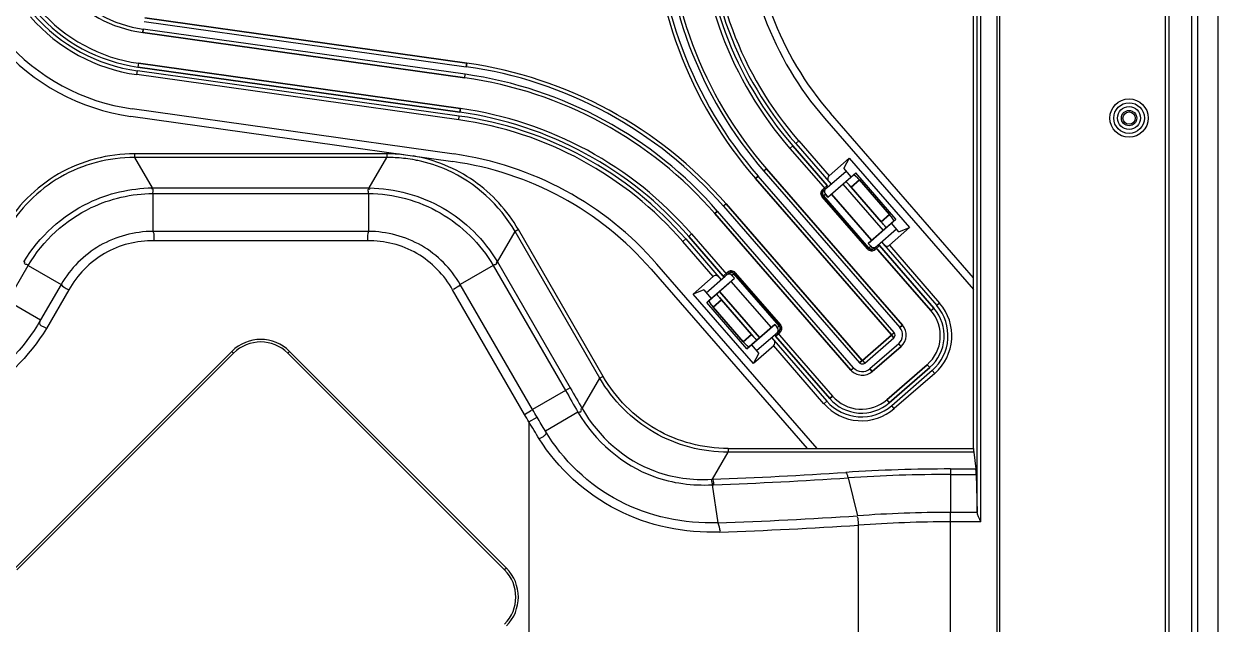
# Model space of a CAD drawing. Header units: millimetres. Extents: x -1070 to 42146, y 1440 to 12921.
# Drawn here: x 31020 to 31175.8, y 7574.9 to 7653.2 of the extents above; entities that cross this region are included whole.
import ezdxf

# ---------------------------------------------------------------- set-up
doc = ezdxf.new("R2010")
doc.units = ezdxf.units.MM
for name, color, linetype in [('30303M0020012R002实线CONTINUOUS', 7, 'Continuous'), ('DW-PLUS-XIANGTI实线CONTINUOUS', 7, 'Continuous'), ('MOUZU_COVER_114实线CONTINUOUS', 7, 'Continuous'), ('MOUZU_COVER实线CONTINUOUS', 7, 'Continuous')]:
    doc.layers.add(name, color=color, linetype=linetype)

# ---------------------------------------------------------------- blocks, each defined once
blk = doc.blocks.new('HJRTY45UYJDFGD')
at = {"layer": '30303M0020012R002实线CONTINUOUS', "color": 251}
for radius in [2, 1.5, 1, 0.8]:
    blk.add_circle((238.28, 812.4), radius, dxfattribs=at)
at = {"layer": 'DW-PLUS-XIANGTI实线CONTINUOUS', "color": 251}
for p, q in [((249.9, 0.8), (249.9, 999)), ((221.03, 876.85), (221.03, 122.95)), ((221.37, 876.49), (221.37, 123.31)), ((243.03, 126.71), (243.03, 873.09)), ((243.52, 126.74), (243.52, 873.06)), ((246.49, 126.74), (246.49, 873.06)), ((247.19, 873.02), (247.19, 126.78)), ((218, 769.28), (218, 871.4)), ((218.47, 761.02), (218.47, 871.4)), ((218.96, 759.72), (218.96, 871.4)), ((108.84, 818.07), (108.91, 818.57)), ((150.84, 812.17), (108.84, 818.07)), ((150.91, 812.66), (108.91, 818.57)), ((150.22, 807.71), (108.21, 813.62)), ((108.07, 812.63), (150.08, 806.72)), ((150.84, 812.17), (150.91, 812.66)), ((198.57, 812.37), (218, 790.02)), ((218, 791.54), (199.33, 813.02)), ((195.18, 809.42), (194.8, 809.09)), ((194.8, 809.09), (199.42, 803.77)), ((195.18, 809.42), (199.14, 804.86)), ((108.54, 807.75), (108.54, 807.26)), ((141.46, 807.75), (108.54, 807.75)), ((108.54, 807.26), (110.83, 803.29)), ((141.46, 807.26), (108.54, 807.26)), ((139.17, 803.29), (141.46, 807.26)), ((141.46, 807.75), (141.46, 807.26)), ((199.14, 804.86), (201.78, 807.15)), ((201.78, 807.15), (201.06, 805.85)), ((201.78, 807.15), (209.65, 798.1)), ((198.89, 803.32), (201.38, 805.48)), ((202.03, 804.73), (201.06, 805.85)), ((110.83, 803.29), (139.17, 803.29)), ((110.94, 802.57), (110.94, 797.61)), ((110.94, 802.57), (139.06, 802.57)), ((139.06, 802.57), (139.06, 797.61)), ((158.61, 797.84), (158.19, 797.6)), ((169.67, 778.69), (158.61, 797.84)), ((205.45, 795.77), (207.94, 797.93)), ((209.65, 798.1), (207.01, 795.8)), ((208.26, 797.56), (207.28, 798.69)), ((208.26, 797.56), (209.65, 798.1)), ((139.06, 797.61), (110.94, 797.61)), ((138.93, 796.39), (111.07, 796.39)), ((155.9, 793.63), (158.19, 797.6)), ((169.25, 778.45), (158.19, 797.6)), ((180.08, 796.29), (180.46, 796.62)), ((184.04, 791.74), (180.08, 796.29)), ((180.46, 796.62), (185.08, 791.31)), ((205.98, 796.23), (213.19, 787.93)), ((207.01, 795.8), (213.57, 788.25)), ((91.99, 788.53), (94.67, 793.18)), ((94.67, 793.18), (98.97, 790.7)), ((155.33, 793.18), (151.03, 790.7)), ((155.33, 793.18), (164.77, 776.83)), ((155.9, 793.63), (165.39, 777.19)), ((197.6, 769.28), (176.68, 793.34)), ((175.93, 792.69), (196.28, 769.28)), ((181.4, 789.44), (184.04, 791.74)), ((183.11, 789.6), (185.6, 791.77)), ((98.97, 790.7), (96.29, 786.05)), ((99.96, 789.98), (97.05, 784.94)), ((159.42, 773.74), (150.04, 789.98)), ((160.47, 774.35), (151.03, 790.7)), ((182.79, 789.97), (181.4, 789.44)), ((182.79, 789.97), (183.77, 788.85)), ((91.99, 788.53), (96.29, 786.05)), ((189.27, 780.38), (181.4, 789.44)), ((213.57, 788.25), (213.19, 787.93)), ((189.67, 782.06), (192.17, 784.22)), ((191.64, 783.76), (198.85, 775.46)), ((189.02, 782.81), (190, 781.69)), ((191.92, 782.68), (189.27, 780.38)), ((198.48, 775.13), (191.92, 782.68)), ((92.95, 753.67), (121.23, 781.95)), ((93.18, 753.44), (121.46, 781.72)), ((121.23, 781.95), (121.46, 781.72)), ((128.77, 781.95), (128.54, 781.72)), ((128.54, 781.72), (156.82, 753.44)), ((128.77, 781.95), (157.05, 753.67)), ((189.27, 780.38), (190, 781.69)), ((212.6, 779.46), (207.32, 774.87)), ((212.93, 779.08), (207.65, 774.49)), ((212.93, 779.08), (212.6, 779.46)), ((166.95, 774.48), (169.25, 778.45)), ((169.67, 778.69), (169.25, 778.45)), ((164.77, 776.83), (160.47, 774.35)), ((165.39, 777.19), (164.77, 776.83)), ((198.48, 775.13), (198.85, 775.46)), ((207.65, 774.49), (207.32, 774.87)), ((159.42, 773.74), (160.33, 774.27)), ((160, 772.75), (161.05, 773.38)), ((160, 772.75), (160, 727.05)), ((166.39, 774.03), (162.14, 771.55)), ((183.94, 765.27), (185.98, 768.79)), ((185.98, 769.28), (185.98, 768.79)), ((185.98, 769.28), (218, 769.28)), ((218.01, 768.79), (185.98, 768.79)), ((218.01, 768.79), (218.3, 766.61)), ((215, 766.61), (215, 765.9)), ((215, 766.61), (218.3, 766.61)), ((183.8, 765.26), (183.94, 765.27)), ((201.63, 765.46), (202.86, 760.49)), ((215, 765.9), (215, 760.93)), ((215, 765.9), (218.33, 765.9)), ((218.33, 765.9), (218.47, 760.93)), ((183.91, 764.54), (184.62, 759.58)), ((215, 759.72), (215, 760.93)), ((218.47, 760.93), (215, 760.93)), ((203, 740.53), (203, 759.27)), ((215, 740.08), (215, 759.72)), ((218.96, 759.72), (215, 759.72)), ((157.05, 753.67), (156.82, 753.44))]:
    blk.add_line(p, q, dxfattribs=at)
blk.add_lwpolyline([(183.91, 764.54), (184.03, 764.55), (184.12, 764.55)], dxfattribs=at)
blk.add_circle((238.28, 812.4), 2.5, dxfattribs=at)
for centre, radius, start, end in [((231.02, 840.58), 48, 180, 221), ((231.02, 840.58), 47.5, 180, 221), ((231.02, 840.58), 43, 180, 221), ((231.02, 840.58), 42, 180, 221), ((111.97, 840.35), 22, 221, 262), ((111.97, 840.35), 22.5, 221, 262), ((111.97, 840.35), 27, 221, 262), ((111.97, 840.35), 28, 221, 262), ((144.23, 765.13), 47.5, 41, 82), ((144.23, 765.13), 48, 41, 82), ((141.45, 787.52), 20.22, 83.732, 89.9781), ((141.48, 787.61), 19.65, 83.7621, 90.0469), ((141.49, 787.76), 19.5, 80.1755, 83.7616), ((144.23, 765.13), 43, 41, 82), ((141.53, 787.96), 19.3, 78.0751, 80.1734), ((141.54, 788.04), 19.22, 66.0311, 78.0676), ((144.23, 765.13), 42, 41, 82), ((208.66, 783.99), 6, 311, 41), ((208.66, 783.99), 6.5, 311, 41), ((125, 778.18), 5.33, 45, 135), ((125, 778.18), 5, 45, 135), ((203.38, 779.4), 6.5, 221, 311), ((203.38, 779.4), 6, 221, 311), ((214.91, 559.2), 207.41, 89.9746, 93.7548), ((161.09, 1374.02), 609.18, 272.14936, 273.78665), ((161.1, 1380.67), 616.55, 272.13931, 273.7689), ((214.91, 565.95), 199.94, 89.9741, 93.8085), ((161.24, 1411.65), 652.49, 272.05365, 273.65743), ((214.92, 595.48), 165.46, 89.9733, 94.1801), ((161.29, 1417.7), 659.75, 272.05096, 273.62409), ((214.92, 600.42), 159.29, 89.9715, 94.2931), ((153.28, 749.9), 5, 315, 45), ((153.28, 749.9), 5.33, 315, 45)]:
    blk.add_arc(centre, radius, start, end, dxfattribs=at)
for centre, major_axis, ratio, start_param, end_param in [((199.47, 804.48), (0.377, 0.328), 1, 1.570796, 3.141593), ((206.68, 796.18), (-0.328, 0.377), 1, 1.570796, 2.59693), ((206.68, 796.18), (0.377, 0.328), 1, -2.115459, -1.570796), ((184.37, 791.36), (-0.328, 0.377), 1, -0.544663, 0), ((184.37, 791.36), (0.377, 0.328), 1, 0, 1.026133), ((191.59, 783.06), (0.377, 0.328), 1, -1.570796, 0), ((218.02, 769.28), (0, 0.5), 0.034921, -4.712389, -3.403392), ((218.28, 764.68), (0, 2), 0.034921, -0.916298, -0.261799)]:
    blk.add_ellipse(centre, major_axis=major_axis, ratio=ratio, start_param=start_param, end_param=end_param, dxfattribs=at)
for points, knots in [([(108.54, 807.75), (105.12, 807.74), (98.15, 805.94), (93.1, 800.8), (91.39, 797.84)], [0, 0, 0, 0, 0.499997, 1, 1, 1, 1]), ([(108.54, 807.26), (105.2, 807.27), (98.4, 805.51), (93.47, 800.49), (91.81, 797.6)], [0, 0, 0, 0, 0.499997, 1, 1, 1, 1]), ([(158.61, 797.84), (157.18, 800.33), (153.19, 804.73), (147.69, 806.97), (144.87, 807.46)], [0, 0, 0, 0, 0.500031, 1, 1, 1, 1]), ([(110.92, 802.57), (110.92, 802.72), (111.01, 802.88), (110.97, 803.18), (110.82, 803.15), (110.75, 803.13)], [0, 0, 0, 0, 0.5703, 0.740009, 1, 1, 1, 1]), ([(139.08, 802.57), (139.08, 802.72), (138.99, 802.88), (139.03, 803.18), (139.18, 803.15), (139.25, 803.13)], [0, 0, 0, 0, 0.569844, 0.739628, 1, 1, 1, 1]), ([(110.94, 797.61), (108.55, 797.6), (103.7, 796.33), (100.17, 792.76), (98.97, 790.7)], [0, 0, 0, 0, 0.50017, 1, 1, 1, 1]), ([(111.07, 796.39), (108.85, 796.43), (104.3, 795.29), (101.04, 791.92), (99.96, 789.98)], [0, 0, 0, 0, 0.500183, 1, 1, 1, 1]), ([(150.04, 789.98), (148.96, 791.92), (145.7, 795.29), (141.15, 796.43), (138.93, 796.39)], [0, 0, 0, 0, 0.500143, 1, 1, 1, 1]), ([(151.03, 790.7), (149.83, 792.76), (146.3, 796.33), (141.45, 797.6), (139.06, 797.61)], [0, 0, 0, 0, 0.500176, 1, 1, 1, 1]), ([(94.68, 793.19), (94.56, 793.27), (94.37, 793.27), (94.12, 793.46), (94.23, 793.57), (94.28, 793.62)], [0, 0, 0, 0, 0.569847, 0.739626, 1, 1, 1, 1]), ([(155.32, 793.19), (155.44, 793.27), (155.63, 793.28), (155.87, 793.46), (155.77, 793.57), (155.72, 793.62)], [0, 0, 0, 0, 0.5748, 0.745502, 1, 1, 1, 1]), ([(96.29, 786.05), (94.15, 782.33), (87.82, 775.9), (79.08, 773.63), (74.79, 773.63)], [0, 0, 0, 0, 0.50005, 1, 1, 1, 1]), ([(96.29, 786.05), (96.22, 785.91), (96.07, 785.66), (96.31, 785.27), (96.72, 785.2), (96.94, 785.01), (97.05, 784.94)], [0, 0, 0, 0, 0.274108, 0.481799, 0.743418, 1, 1, 1, 1]), ([(97.05, 784.94), (94.8, 781.27), (88.39, 774.92), (79.68, 772.54), (75.38, 772.42)], [0, 0, 0, 0, 0.500052, 1, 1, 1, 1]), ([(185.98, 768.79), (182.64, 768.8), (175.85, 770.57), (170.92, 775.57), (169.25, 778.45)], [0, 0, 0, 0, 0.499999, 1, 1, 1, 1]), ([(185.98, 769.28), (182.73, 769.28), (176.1, 771), (171.29, 775.88), (169.67, 778.69)], [0, 0, 0, 0, 0.499999, 1, 1, 1, 1]), ([(166.4, 774.02), (166.54, 774.05), (166.9, 774.01), (166.85, 774.38), (166.77, 774.45)], [0, 0, 0, 0, 0.588244, 1, 1, 1, 1]), ([(162.14, 771.55), (162.17, 771.43), (162.24, 771.18), (161.89, 770.78), (161.54, 770.68), (161.33, 770.55)], [0, 0, 0, 0, 0.261136, 0.481919, 1, 1, 1, 1]), ([(184.62, 759.59), (180.23, 759.42), (171.14, 761.31), (164.4, 767.76), (162.14, 771.55)], [0, 0, 0, 0, 0.499033, 1, 1, 1, 1]), ([(184.9, 758.37), (180.33, 758.21), (170.91, 760.12), (163.78, 766.67), (161.33, 770.55)], [0, 0, 0, 0, 0.499143, 1, 1, 1, 1]), ([(183.94, 764.55), (183.92, 764.63), (183.92, 764.76), (183.86, 765.17), (183.78, 765.1)], [0, 0, 0, 0, 0.412144, 1, 1, 1, 1]), ([(183.94, 765.27), (183.96, 765.24), (184.07, 765.01), (184.08, 764.75), (184.09, 764.53)], [0, 0, 0, 0, 0.13296, 1, 1, 1, 1]), ([(201.33, 766.17), (201.35, 766.14), (201.53, 765.94), (201.57, 765.66), (201.59, 765.44)], [0, 0, 0, 0, 0.148935, 1, 1, 1, 1]), ([(203, 759.27), (202.99, 759.56), (202.99, 759.92), (202.89, 760.28), (202.86, 760.33)], [0, 0, 0, 0, 0.816862, 1, 1, 1, 1])]:
    blk.add_open_spline(points, degree=3, knots=knots, dxfattribs=at)
for points in [[(158.19, 797.6), (156.21, 801.05), (152.98, 803.98), (149.35, 805.6)], [(102.56, 801.36), (105.12, 802.58), (108, 803.25), (110.84, 803.29)], [(102.88, 800.71), (105.37, 801.89), (108.18, 802.54), (110.94, 802.57)], [(139.06, 802.57), (142.3, 802.54), (145.63, 801.63), (148.43, 800.02)], [(139.16, 803.29), (142.49, 803.24), (145.91, 802.31), (148.79, 800.64)], [(94.11, 793.63), (96.06, 796.91), (99.12, 799.71), (102.56, 801.36)], [(94.67, 793.18), (96.56, 796.38), (99.53, 799.11), (102.88, 800.71)], [(148.43, 800.02), (151.23, 798.4), (153.68, 795.97), (155.33, 793.18)], [(148.79, 800.64), (151.67, 798.98), (154.19, 796.49), (155.89, 793.63)], [(110.93, 797.61), (111.14, 797.3), (111.07, 796.87), (111.07, 796.5)], [(139.07, 797.61), (138.86, 797.29), (138.93, 796.87), (138.93, 796.49)], [(98.97, 790.7), (99.14, 790.37), (99.55, 790.22), (99.87, 790.03)], [(151.03, 790.7), (150.86, 790.37), (150.45, 790.22), (150.13, 790.03)], [(164.77, 776.83), (165.31, 775.9), (165.85, 774.97), (166.39, 774.04)], [(165.39, 777.19), (165.91, 776.29), (166.43, 775.38), (166.95, 774.48)], [(161.05, 773.38), (160.85, 773.7), (160.66, 774.03), (160.47, 774.35)], [(166.95, 774.48), (168.99, 770.84), (172.52, 767.75), (176.44, 766.32)], [(160, 772.75), (159.81, 773.08), (159.61, 773.41), (159.42, 773.74)], [(161.33, 770.55), (160.88, 771.28), (160.44, 772.02), (160, 772.75)], [(162.14, 771.55), (161.77, 772.16), (161.41, 772.77), (161.05, 773.38)], [(166.39, 774.03), (168.53, 770.27), (172.22, 767.09), (176.29, 765.63)], [(176.29, 765.63), (178.71, 764.76), (181.35, 764.4), (183.91, 764.55)], [(176.44, 766.32), (178.77, 765.47), (181.32, 765.12), (183.8, 765.26)], [(218.96, 759.72), (218.75, 760.14), (218.48, 760.57), (218.47, 761.04)], [(184.62, 759.58), (184.85, 759.29), (184.75, 758.82), (184.95, 758.51)]]:
    blk.add_open_spline(points, degree=3, dxfattribs=at)
at = {"layer": 'MOUZU_COVER_114实线CONTINUOUS', "color": 251}
for p, q in [((109.81, 825), (151.82, 819.1)), ((151.88, 819.55), (109.87, 825.46)), ((109.67, 824.01), (109.61, 823.56)), ((109.61, 823.56), (151.61, 817.66)), ((151.68, 818.11), (109.67, 824.01)), ((109.04, 819.56), (108.98, 819.06)), ((151.05, 813.65), (109.04, 819.56)), ((151.82, 819.1), (151.88, 819.55)), ((150.98, 813.16), (108.98, 819.06)), ((151.61, 817.66), (151.68, 818.11)), ((150.98, 813.16), (151.05, 813.65)), ((194.42, 808.76), (194.04, 808.43)), ((194.42, 808.76), (198.91, 803.6)), ((194.04, 808.43), (198.66, 803.12)), ((190.99, 805.78), (190.65, 805.48)), ((190.65, 805.48), (208.39, 785.07)), ((208.73, 785.37), (190.99, 805.78)), ((189.89, 804.82), (189.55, 804.52)), ((189.55, 804.52), (207.29, 784.12)), ((207.63, 784.42), (189.89, 804.82)), ((199, 802.09), (202.62, 805.24)), ((203.1, 804.33), (202.02, 803.39)), ((207.87, 799.2), (202.62, 805.24)), ((207.03, 799.8), (203.1, 804.33)), ((198.67, 802.47), (198.26, 802.11)), ((198.33, 803.1), (198.91, 803.6)), ((198.46, 802.95), (198.33, 803.1)), ((198.46, 802.95), (198.89, 803.32)), ((199, 802.09), (198.67, 802.47)), ((204.7, 796.45), (199.46, 802.48)), ((200.96, 803.79), (206.21, 797.75)), ((205.96, 798.86), (202.02, 803.39)), ((185.71, 801.19), (185.36, 800.89)), ((185.36, 800.89), (203.1, 780.48)), ((203.44, 780.79), (185.71, 801.19)), ((198.26, 802.11), (204.16, 795.32)), ((198.41, 802.24), (204.31, 795.45)), ((184.61, 800.23), (184.26, 799.93)), ((184.26, 799.93), (202, 779.52)), ((202.35, 779.82), (184.61, 800.23)), ((205.96, 798.86), (207.03, 799.8)), ((204.25, 796.05), (207.87, 799.2)), ((181.21, 797.28), (180.84, 796.95)), ((185.32, 791.79), (180.84, 796.95)), ((181.21, 797.28), (185.83, 791.97)), ((204.16, 795.32), (204.58, 795.67)), ((204.58, 795.67), (204.25, 796.05)), ((205.03, 795.4), (205.45, 795.77)), ((205.03, 795.4), (205.16, 795.25)), ((205.16, 795.25), (205.73, 795.75)), ((205.22, 795.57), (212.44, 787.27)), ((205.73, 795.75), (212.82, 787.6)), ((183.18, 788.34), (186.8, 791.49)), ((185.32, 791.79), (185.9, 792.29)), ((186.03, 792.14), (185.6, 791.77)), ((186.03, 792.14), (185.9, 792.29)), ((186.48, 791.86), (186.89, 792.22)), ((186.48, 791.86), (186.8, 791.49)), ((192.64, 785.3), (186.74, 792.09)), ((192.79, 785.43), (186.89, 792.22)), ((186.35, 791.09), (191.6, 785.05)), ((188.43, 782.3), (183.18, 788.34)), ((185.1, 788.68), (184.02, 787.74)), ((190.09, 783.75), (184.84, 789.78)), ((189.03, 784.15), (185.1, 788.68)), ((187.95, 783.21), (184.02, 787.74)), ((212.44, 787.27), (212.82, 787.6)), ((188.43, 782.3), (192.05, 785.45)), ((192.05, 785.45), (192.38, 785.07)), ((192.38, 785.07), (192.79, 785.43)), ((208.39, 785.07), (208.73, 785.37)), ((187.95, 783.21), (189.03, 784.15)), ((192.15, 783.94), (192.72, 784.44)), ((199.23, 775.79), (192.15, 783.94)), ((192.17, 784.22), (192.59, 784.59)), ((192.39, 784.42), (199.61, 776.12)), ((192.59, 784.59), (192.72, 784.44)), ((207.28, 784.05), (203.51, 780.78)), ((203.81, 780.43), (207.58, 783.71)), ((207.58, 783.71), (207.28, 784.06)), ((207.29, 784.12), (207.63, 784.42)), ((208.24, 782.96), (204.46, 779.68)), ((204.77, 779.33), (208.54, 782.61)), ((208.54, 782.61), (208.24, 782.96)), ((203.1, 780.48), (203.45, 780.78)), ((203.51, 780.78), (203.81, 780.43)), ((202, 779.52), (202.35, 779.82)), ((204.46, 779.68), (204.77, 779.33)), ((211.95, 780.22), (206.66, 775.62)), ((212.27, 779.84), (206.99, 775.25)), ((212.27, 779.84), (211.95, 780.22)), ((199.23, 775.79), (199.61, 776.12)), ((206.66, 775.62), (206.99, 775.25))]:
    blk.add_line(p, q, dxfattribs=at)
for centre, radius, start, end in [((231.02, 840.58), 54.96, 180, 221), ((231.02, 840.58), 54.5, 180, 221), ((231.02, 840.58), 53.5, 180, 221), ((231.02, 840.58), 53.04, 180, 221), ((231.02, 840.58), 49, 180, 221), ((231.02, 840.58), 48.5, 180, 221), ((111.97, 840.35), 16.96, 221, 262), ((111.97, 840.35), 16.5, 221, 262), ((111.97, 840.35), 21.5, 221, 262), ((111.97, 840.35), 21, 221, 262), ((144.23, 765.13), 54.96, 41, 82), ((144.23, 765.13), 53.5, 41, 82), ((144.23, 765.13), 54.5, 41, 82), ((144.23, 765.13), 53.04, 41, 82), ((144.23, 765.13), 49, 41, 82), ((144.23, 765.13), 48.5, 41, 82), ((202.17, 804.54), 0.498, 58.2146, 58.8783), ((198.51, 800.41), 6.03, 44.0454, 44.1696), ((197.77, 799.7), 7.05, 40.9438, 43.9887), ((198.79, 802.56), 0.506, 167.3247, 180.4376), ((198.79, 802.56), 0.503, 180.4748, 186.234), ((198.79, 802.56), 0.5, 186.2561, 199.7538), ((198.8, 802.56), 0.508, 162.5076, 167.3184), ((198.8, 802.56), 0.511, 148.6491, 162.4705), ((198.78, 802.56), 0.495, 199.7806, 204.4239), ((198.79, 802.56), 0.497, 204.4665, 220.9143), ((198.8, 802.56), 0.509, 146.219, 148.6344), ((198.8, 802.56), 0.515, 131.0302, 146.1817), ((198.76, 803.47), 0.2, 311, 41), ((201.72, 795.16), 7.05, 38.0113, 41.0562), ((202.52, 795.8), 6.03, 37.8304, 37.9546), ((207.12, 798.85), 0.498, 23.1219, 23.7854), ((204.69, 795.77), 0.497, 221.0833, 237.6378), ((204.69, 795.77), 0.496, 237.6811, 242.5076), ((204.69, 795.78), 0.5, 242.534, 255.939), ((204.69, 795.78), 0.503, 255.9605, 261.7605), ((204.69, 795.78), 0.506, 261.797, 274.7194), ((204.69, 795.78), 0.508, 274.7246, 279.6436), ((204.69, 795.79), 0.511, 279.6799, 293.3176), ((204.69, 795.78), 0.509, 293.3313, 295.8555), ((204.69, 795.79), 0.515, 295.8924, 310.9703), ((204.7, 795.77), 0.694, 308.8221, 310.9917), ((205.58, 795.62), 0.2, 41, 131), ((185.47, 791.92), 0.2, 221, 311), ((186.35, 791.76), 0.694, 128.8221, 130.9917), ((186.37, 791.75), 0.515, 115.8924, 130.9703), ((186.36, 791.75), 0.509, 113.3313, 115.8555), ((186.36, 791.75), 0.511, 99.6799, 113.3176), ((186.36, 791.75), 0.508, 94.7246, 99.6436), ((186.36, 791.76), 0.506, 81.797, 94.7194), ((186.36, 791.76), 0.503, 75.9605, 81.7605), ((186.36, 791.76), 0.5, 62.534, 75.939), ((186.36, 791.77), 0.496, 57.6811, 62.5076), ((186.36, 791.77), 0.497, 41.0833, 57.6378), ((183.93, 788.69), 0.498, 203.1219, 203.7854), ((188.53, 791.74), 6.03, 217.8304, 217.9546), ((189.34, 792.37), 7.05, 218.0113, 221.0562), ((208.66, 783.99), 5, 311, 41), ((208.66, 783.99), 5.5, 311, 41), ((192.27, 784.97), 0.497, 24.4665, 40.9143), ((207.25, 784.09), 1.96, 311, 41), ((192.3, 784.07), 0.2, 131, 221), ((192.25, 784.98), 0.515, 311.0302, 326.1817), ((192.26, 784.97), 0.509, 326.219, 328.6344), ((192.25, 784.98), 0.511, 328.6491, 342.4705), ((192.27, 784.97), 0.495, 19.7806, 24.4239), ((192.26, 784.97), 0.5, 6.2561, 19.7538), ((192.26, 784.97), 0.508, 342.5076, 347.3184), ((192.26, 784.97), 0.506, 347.3247, 0.4376), ((192.26, 784.97), 0.503, 0.4748, 6.234), ((207.25, 784.09), 0.5, 311, 41), ((207.25, 784.09), 1.5, 311, 41), ((193.28, 787.83), 7.05, 220.9438, 223.9887), ((192.54, 787.13), 6.03, 224.0454, 224.1696), ((188.88, 782.99), 0.498, 238.2146, 238.8783), ((203.48, 780.81), 1.96, 221, 311), ((203.48, 780.81), 1.5, 221, 311), ((203.48, 780.81), 0.5, 221, 311), ((203.38, 779.4), 5, 221, 311), ((203.38, 779.4), 5.5, 221, 311)]:
    blk.add_arc(centre, radius, start, end, dxfattribs=at)
for centre, start_param, end_param in [((199.05, 802.8), 1.962841, 3.141593), ((199.05, 802.8), 1.570796, 1.710856), ((204.96, 796), 3.141593, 4.316604), ((186.1, 791.53), 0, 1.175012), ((192, 784.74), -1.570796, -1.430737), ((192, 784.74), -1.178752, 0)]:
    blk.add_ellipse(centre, major_axis=(0.38, 0.33), ratio=0.992546, start_param=start_param, end_param=end_param, dxfattribs=at)
for points, knots in [([(201.34, 804.12), (201.34, 804.12), (201.37, 804.09), (201.4, 804.07), (201.47, 804), (201.55, 803.91), (201.66, 803.8), (201.81, 803.62), (201.94, 803.48), (202.02, 803.39)], [0, 0, 0, 0, 0.02028, 0.077378, 0.169761, 0.293971, 0.445285, 0.617883, 1, 1, 1, 1]), ([(202.43, 804.97), (202.42, 804.98), (202.39, 804.99), (202.36, 805.01), (202.34, 804.99)], [0, 0, 0, 0, 0.378819, 1, 1, 1, 1]), ([(202.61, 804.83), (202.59, 804.85), (202.53, 804.9), (202.48, 804.94), (202.43, 804.97)], [0, 0, 0, 0, 0.300151, 1, 1, 1, 1]), ([(202.84, 804.61), (202.82, 804.63), (202.74, 804.71), (202.66, 804.78), (202.61, 804.83)], [0, 0, 0, 0, 0.272829, 1, 1, 1, 1]), ([(207.47, 799.24), (207.45, 799.26), (207.4, 799.35), (207.33, 799.43), (207.28, 799.5)], [0, 0, 0, 0, 0.225075, 1, 1, 1, 1]), ([(207.58, 799.05), (207.57, 799.06), (207.54, 799.13), (207.5, 799.19), (207.47, 799.24)], [0, 0, 0, 0, 0.198152, 1, 1, 1, 1]), ([(205.96, 798.86), (206.04, 798.76), (206.16, 798.62), (206.31, 798.44), (206.41, 798.33), (206.48, 798.23), (206.54, 798.16), (206.56, 798.12), (206.59, 798.09), (206.59, 798.08)], [0, 0, 0, 0, 0.382117, 0.554715, 0.706029, 0.830239, 0.922622, 0.97972, 1, 1, 1, 1]), ([(207.59, 798.96), (207.59, 798.96), (207.61, 798.99), (207.59, 799.02), (207.58, 799.05)], [0, 0, 0, 0, 0.147027, 1, 1, 1, 1]), ([(183.46, 788.58), (183.46, 788.58), (183.45, 788.55), (183.46, 788.52), (183.47, 788.49)], [0, 0, 0, 0, 0.147027, 1, 1, 1, 1]), ([(183.47, 788.49), (183.48, 788.47), (183.51, 788.41), (183.55, 788.35), (183.58, 788.3)], [0, 0, 0, 0, 0.198152, 1, 1, 1, 1]), ([(185.1, 788.68), (185.01, 788.77), (184.89, 788.91), (184.74, 789.1), (184.65, 789.21), (184.57, 789.31), (184.51, 789.38), (184.49, 789.42), (184.46, 789.45), (184.47, 789.46)], [0, 0, 0, 0, 0.382117, 0.554715, 0.706029, 0.830239, 0.922622, 0.97972, 1, 1, 1, 1]), ([(183.58, 788.3), (183.6, 788.28), (183.66, 788.19), (183.72, 788.1), (183.77, 788.04)], [0, 0, 0, 0, 0.225075, 1, 1, 1, 1]), ([(189.72, 783.42), (189.71, 783.41), (189.69, 783.44), (189.65, 783.47), (189.58, 783.54), (189.5, 783.63), (189.4, 783.74), (189.24, 783.91), (189.12, 784.05), (189.03, 784.15)], [0, 0, 0, 0, 0.02028, 0.077378, 0.169761, 0.293971, 0.445285, 0.617883, 1, 1, 1, 1]), ([(207.28, 784.05), (207.29, 784.06), (207.3, 784.08), (207.29, 784.1), (207.28, 784.11)], [0, 0, 0, 0, 0.555664, 1, 1, 1, 1]), ([(188.22, 782.93), (188.24, 782.9), (188.31, 782.83), (188.39, 782.76), (188.45, 782.7)], [0, 0, 0, 0, 0.272829, 1, 1, 1, 1]), ([(188.45, 782.7), (188.46, 782.69), (188.52, 782.64), (188.58, 782.6), (188.62, 782.57)], [0, 0, 0, 0, 0.300151, 1, 1, 1, 1]), ([(188.62, 782.57), (188.63, 782.56), (188.66, 782.55), (188.7, 782.53), (188.71, 782.54)], [0, 0, 0, 0, 0.378819, 1, 1, 1, 1]), ([(203.44, 780.79), (203.45, 780.78), (203.47, 780.76), (203.5, 780.77), (203.5, 780.78)], [0, 0, 0, 0, 0.555664, 1, 1, 1, 1])]:
    blk.add_open_spline(points, degree=3, knots=knots, dxfattribs=at)
for points in [[(198.09, 802.62), (198.08, 802.44), (198.14, 802.24), (198.26, 802.11)], [(198.33, 803.1), (198.2, 802.98), (198.11, 802.8), (198.09, 802.62)], [(204.16, 795.32), (204.28, 795.18), (204.47, 795.09), (204.65, 795.08)], [(204.65, 795.08), (204.82, 795.07), (205, 795.13), (205.14, 795.23)], [(186.4, 792.46), (186.23, 792.47), (186.05, 792.41), (185.92, 792.3)], [(186.89, 792.22), (186.77, 792.36), (186.58, 792.45), (186.4, 792.46)], [(192.96, 784.92), (192.97, 785.1), (192.91, 785.29), (192.79, 785.43)], [(192.72, 784.44), (192.85, 784.56), (192.95, 784.74), (192.96, 784.92)]]:
    blk.add_open_spline(points, degree=3, dxfattribs=at)
at = {"layer": 'MOUZU_COVER实线CONTINUOUS', "color": 251}
for p, q in [((109.81, 825), (151.82, 819.1)), ((109.87, 825.46), (151.88, 819.55)), ((109.61, 823.56), (109.67, 824.01)), ((151.61, 817.66), (109.61, 823.56)), ((151.68, 818.11), (109.67, 824.01)), ((109.04, 819.56), (108.98, 819.06)), ((109.04, 819.56), (151.05, 813.65)), ((151.88, 819.55), (151.82, 819.1)), ((108.98, 819.06), (150.98, 813.16)), ((151.61, 817.66), (151.68, 818.11)), ((151.05, 813.65), (150.98, 813.16)), ((194.04, 808.43), (194.42, 808.76)), ((198.91, 803.6), (194.42, 808.76)), ((194.04, 808.43), (198.66, 803.12)), ((190.99, 805.78), (190.65, 805.48)), ((190.65, 805.48), (208.39, 785.07)), ((190.99, 805.78), (208.73, 785.37)), ((189.55, 804.52), (189.89, 804.82)), ((207.29, 784.12), (189.55, 804.52)), ((207.63, 784.42), (189.89, 804.82)), ((199, 802.09), (202.34, 804.99)), ((202.02, 803.39), (203.1, 804.33)), ((202.34, 804.99), (202.62, 805.24)), ((207.87, 799.2), (202.62, 805.24)), ((203.1, 804.33), (207.03, 799.8)), ((198.26, 802.11), (198.67, 802.47)), ((198.33, 803.1), (198.91, 803.6)), ((198.33, 803.1), (198.46, 802.95)), ((198.46, 802.95), (198.89, 803.32)), ((198.67, 802.47), (199, 802.09)), ((199.46, 802.48), (204.7, 796.45)), ((200.96, 803.79), (206.21, 797.75)), ((202.02, 803.39), (205.96, 798.86)), ((185.71, 801.19), (185.36, 800.89)), ((185.36, 800.89), (203.1, 780.48)), ((185.71, 801.19), (203.45, 780.78)), ((204.16, 795.32), (198.26, 802.11)), ((204.31, 795.45), (198.41, 802.24)), ((184.26, 799.93), (184.61, 800.23)), ((202, 779.52), (184.26, 799.93)), ((202.35, 779.82), (184.61, 800.23)), ((207.03, 799.8), (205.96, 798.86)), ((207.59, 798.96), (204.25, 796.05)), ((207.87, 799.2), (207.59, 798.96)), ((181.21, 797.28), (180.84, 796.95)), ((180.84, 796.95), (185.32, 791.79)), ((181.21, 797.28), (185.83, 791.97)), ((204.16, 795.32), (204.58, 795.67)), ((204.25, 796.05), (204.58, 795.67)), ((205.45, 795.77), (205.03, 795.4)), ((205.16, 795.25), (205.03, 795.4)), ((205.73, 795.75), (205.16, 795.25)), ((212.44, 787.27), (205.22, 795.57)), ((212.82, 787.6), (205.73, 795.75)), ((183.46, 788.58), (186.8, 791.49)), ((185.32, 791.79), (185.9, 792.29)), ((185.6, 791.77), (186.03, 792.14)), ((185.9, 792.29), (186.03, 792.14)), ((186.89, 792.22), (186.48, 791.86)), ((186.48, 791.86), (186.8, 791.49)), ((186.74, 792.09), (192.64, 785.3)), ((186.89, 792.22), (192.79, 785.43)), ((186.35, 791.09), (191.6, 785.05)), ((183.18, 788.34), (183.46, 788.58)), ((188.43, 782.3), (183.18, 788.34)), ((184.02, 787.74), (185.1, 788.68)), ((184.84, 789.78), (190.09, 783.75)), ((185.1, 788.68), (189.03, 784.15)), ((184.02, 787.74), (187.95, 783.21)), ((212.44, 787.27), (212.82, 787.6)), ((192.05, 785.45), (188.71, 782.54)), ((192.05, 785.45), (192.38, 785.07)), ((192.38, 785.07), (192.79, 785.43)), ((208.73, 785.37), (208.39, 785.07)), ((189.03, 784.15), (187.95, 783.21)), ((192.72, 784.44), (192.15, 783.94)), ((192.15, 783.94), (199.23, 775.79)), ((192.59, 784.59), (192.17, 784.22)), ((192.39, 784.42), (199.61, 776.12)), ((192.72, 784.44), (192.59, 784.59)), ((203.51, 780.78), (207.28, 784.06)), ((203.81, 780.43), (207.58, 783.71)), ((207.28, 784.06), (207.58, 783.71)), ((207.29, 784.12), (207.63, 784.42)), ((188.71, 782.54), (188.43, 782.3)), ((208.24, 782.96), (204.46, 779.68)), ((208.54, 782.61), (204.77, 779.33)), ((208.54, 782.61), (208.24, 782.96)), ((203.45, 780.78), (203.1, 780.48)), ((203.51, 780.78), (203.81, 780.43)), ((202, 779.52), (202.35, 779.82)), ((204.77, 779.33), (204.46, 779.68)), ((206.66, 775.62), (211.95, 780.22)), ((206.99, 775.25), (212.27, 779.84)), ((211.95, 780.22), (212.27, 779.84)), ((199.61, 776.12), (199.23, 775.79)), ((206.66, 775.62), (206.99, 775.25))]:
    blk.add_line(p, q, dxfattribs=at)
for centre, radius, start, end in [((231.02, 840.58), 54.96, 180, 221), ((231.02, 840.58), 54.5, 180, 221), ((231.02, 840.58), 53.5, 180, 221), ((231.02, 840.58), 53.04, 180, 221), ((231.02, 840.58), 49, 180, 221), ((231.02, 840.58), 48.5, 180, 221), ((111.97, 840.35), 16.96, 221, 262), ((111.97, 840.35), 16.5, 221, 262), ((111.97, 840.35), 21.5, 221, 262), ((111.97, 840.35), 21, 221, 262), ((144.23, 765.13), 54.96, 41, 82), ((144.23, 765.13), 53.5, 41, 82), ((144.23, 765.13), 54.5, 41, 82), ((144.23, 765.13), 53.04, 41, 82), ((144.23, 765.13), 49, 41, 82), ((144.23, 765.13), 48.5, 41, 82), ((198.8, 802.57), 0.706, 131.0087, 133.1943), ((198.79, 802.56), 0.498, 203.2473, 220.9299), ((198.76, 803.47), 0.2, 311, 41), ((204.69, 795.79), 0.512, 278.332, 295.558), ((204.69, 795.79), 0.711, 278.2174, 295.4769), ((204.69, 795.79), 0.516, 295.6262, 310.9618), ((204.69, 795.79), 0.714, 295.5508, 310.9565), ((205.58, 795.62), 0.2, 41, 131), ((185.47, 791.92), 0.2, 221, 311), ((186.36, 791.75), 0.714, 115.5508, 130.9565), ((186.37, 791.75), 0.516, 115.6262, 130.9618), ((186.36, 791.75), 0.711, 98.2174, 115.4769), ((186.36, 791.75), 0.512, 98.332, 115.558), ((208.66, 783.99), 5, 311, 41), ((208.66, 783.99), 5.5, 311, 41), ((192.27, 784.97), 0.498, 23.2473, 40.9299), ((207.25, 784.09), 1.96, 311, 41), ((192.3, 784.07), 0.2, 131, 221), ((192.26, 784.97), 0.706, 311.0087, 313.1943), ((207.25, 784.09), 0.0417, 311, 41), ((207.25, 784.09), 0.5, 311, 41), ((207.25, 784.09), 1.5, 311, 41), ((203.48, 780.81), 0.0417, 221, 311), ((203.48, 780.81), 1.96, 221, 311), ((203.48, 780.81), 1.5, 221, 311), ((203.48, 780.81), 0.5, 221, 311), ((203.38, 779.4), 5, 221, 311), ((203.38, 779.4), 5.5, 221, 311)]:
    blk.add_arc(centre, radius, start, end, dxfattribs=at)
for centre, major_axis, ratio, start_param, end_param in [((201.99, 803.37), (-0.656, 0.755), 0.034921, -1.570796, 0), ((203, 804.24), (-0.656, 0.755), 0.131652, -1.570796, 0), ((199.05, 802.8), (-0.38, -0.33), 0.992546, 5.106572, 6.283185), ((206.94, 799.71), (-0.656, 0.755), 0.131652, -3.141593, -1.570796), ((205.93, 798.84), (-0.656, 0.755), 0.034921, -3.141593, -1.570796), ((204.96, 796), (0.38, 0.33), 0.992546, 9.424778, 10.601391), ((204.96, 796), (0.38, 0.33), 0.992546, 4.549363, 4.712389), ((186.1, 791.53), (-0.38, -0.33), 0.992546, -1.733823, -1.570796), ((186.1, 791.53), (-0.38, -0.33), 0.992546, 3.141593, 4.318206), ((184.12, 787.83), (-0.656, 0.755), 0.131652, 0, 1.570796), ((185.12, 788.7), (-0.656, 0.755), 0.034921, 0, 1.570796), ((189.06, 784.17), (-0.656, 0.755), 0.034921, -4.712389, -3.141593), ((192, 784.74), (0.38, 0.33), 0.992546, 5.106572, 6.283185), ((188.05, 783.3), (-0.656, 0.755), 0.131652, 1.570796, 3.141593)]:
    blk.add_ellipse(centre, major_axis=major_axis, ratio=ratio, start_param=start_param, end_param=end_param, dxfattribs=at)
for points in [[(198.09, 802.52), (198.09, 802.6), (198.1, 802.68), (198.12, 802.76)], [(198.26, 802.11), (198.16, 802.22), (198.1, 802.37), (198.09, 802.52)], [(198.12, 802.76), (198.15, 802.88), (198.22, 802.99), (198.31, 803.08)], [(198.29, 802.53), (198.29, 802.59), (198.29, 802.65), (198.31, 802.7)], [(198.33, 802.37), (198.31, 802.42), (198.29, 802.48), (198.29, 802.53)], [(198.31, 802.7), (198.34, 802.8), (198.39, 802.88), (198.46, 802.95)], [(204.55, 795.09), (204.41, 795.12), (204.26, 795.2), (204.16, 795.32)], [(204.59, 795.28), (204.49, 795.31), (204.39, 795.36), (204.31, 795.45)], [(204.79, 795.08), (204.71, 795.07), (204.63, 795.07), (204.55, 795.09)], [(204.76, 795.28), (204.71, 795.27), (204.65, 795.27), (204.59, 795.28)], [(186.26, 792.45), (186.34, 792.47), (186.42, 792.46), (186.5, 792.45)], [(186.29, 792.26), (186.35, 792.27), (186.4, 792.26), (186.46, 792.25)], [(186.46, 792.25), (186.56, 792.23), (186.67, 792.17), (186.74, 792.09)], [(186.5, 792.45), (186.65, 792.42), (186.79, 792.34), (186.89, 792.22)], [(192.79, 785.43), (192.89, 785.32), (192.95, 785.16), (192.96, 785.02)], [(192.74, 784.83), (192.72, 784.74), (192.66, 784.65), (192.59, 784.59)], [(192.72, 785.17), (192.75, 785.12), (192.76, 785.06), (192.76, 785)], [(192.76, 785), (192.77, 784.95), (192.76, 784.89), (192.74, 784.83)], [(192.94, 784.78), (192.9, 784.66), (192.83, 784.54), (192.74, 784.46)], [(192.96, 785.02), (192.97, 784.94), (192.96, 784.85), (192.94, 784.78)]]:
    blk.add_open_spline(points, degree=3, dxfattribs=at)
blk = doc.blocks.new('*U380')
blk.add_blockref('HJRTY45UYJDFGD', (-1500, -503.15))
blk = doc.blocks.new('*U381')
at = {"color": 0, "linetype": 'ByBlock', "lineweight": -2, "transparency": 16777216}
blk.add_blockref('*U380', (0, 0), dxfattribs=at)

msp = doc.modelspace()

# ---------------------------------------------------------------- block references
at = {"lineweight": -3}
msp.add_blockref('*U381', (32425.863, 7331.698), dxfattribs=at)

doc.saveas('drawing.dxf')
